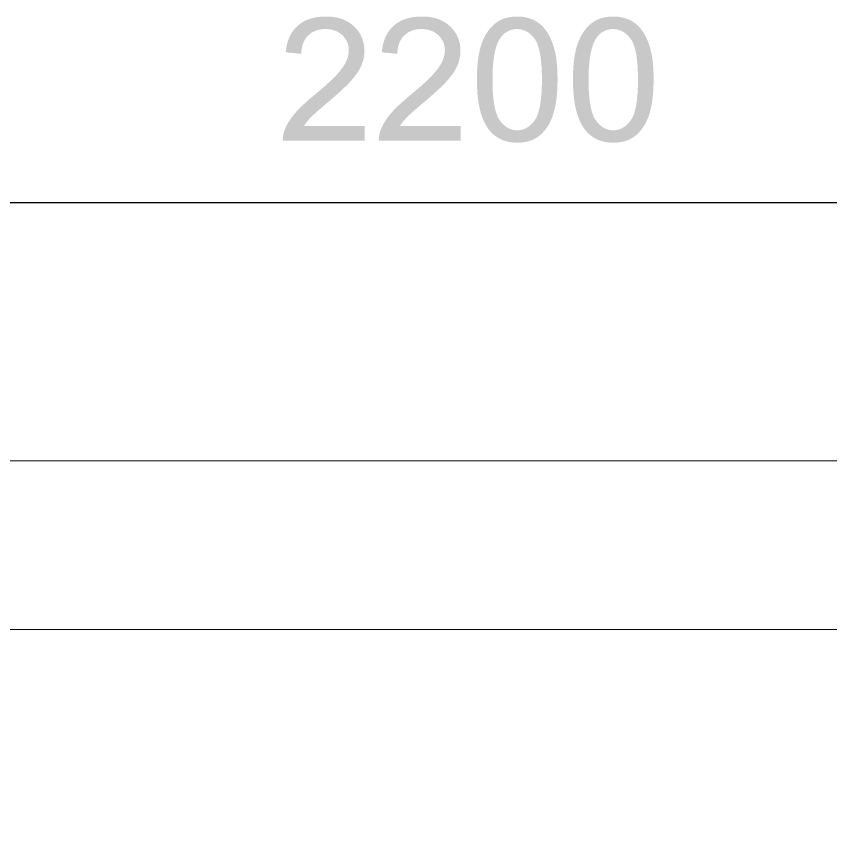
# Model space of a CAD drawing. Header units: millimetres. Extents: x -1336 to 24201, y -1370 to 16142.
# Drawn here: x 6097 to 6821, y 6510 to 7245 of the extents above; entities that cross this region are included whole.
import ezdxf

# ---------------------------------------------------------------- set-up
doc = ezdxf.new("R2010")
doc.units = ezdxf.units.MM
for name, color, linetype, lineweight in [('A-DIMS-MM', 7, 'Continuous', 13), ('A-FLOOR-ZONE', 7, 'Continuous', 13), ('A-FURN-GEN', 7, 'Continuous', 13)]:
    doc.layers.add(name, color=color, linetype=linetype, lineweight=lineweight)

msp = doc.modelspace()

# ---------------------------------------------------------------- hatches: boundary and pattern name
at = {"layer": 'A-DIMS-MM'}
h = msp.add_hatch(color=7, dxfattribs=at)
h.paths.add_polyline_path([(6406.43, 7147.98), (6406.43, 7135), (6333.72, 7135), (6333.72, 7136.21), (6333.77, 7137.42), (6333.88, 7138.61), (6334.04, 7139.78), (6334.27, 7140.95), (6334.55, 7142.1), (6334.9, 7143.25), (6335.3, 7144.38), (6336.05, 7146.23), (6336.9, 7148.08), (6337.85, 7149.92), (6338.91, 7151.75), (6340.07, 7153.58), (6341.34, 7155.4), (6342.72, 7157.21), (6344.19, 7159.01), (6344.98, 7159.92), (6345.81, 7160.85), (6346.68, 7161.79), (6347.59, 7162.75), (6348.54, 7163.73), (6349.54, 7164.73), (6350.58, 7165.74), (6351.67, 7166.78), (6352.79, 7167.83), (6353.96, 7168.89), (6355.17, 7169.98), (6356.42, 7171.08), (6357.72, 7172.2), (6359.06, 7173.34), (6360.44, 7174.5), (6361.86, 7175.67), (6364.06, 7177.48), (6366.16, 7179.25), (6368.18, 7180.97), (6370.1, 7182.64), (6371.93, 7184.26), (6373.68, 7185.84), (6375.33, 7187.37), (6376.89, 7188.85), (6378.36, 7190.28), (6379.74, 7191.66), (6381.02, 7193), (6382.22, 7194.29), (6383.33, 7195.53), (6384.34, 7196.72), (6385.26, 7197.87), (6386.1, 7198.97), (6386.86, 7200.04), (6387.58, 7201.1), (6388.24, 7202.16), (6388.86, 7203.2), (6389.42, 7204.24), (6389.94, 7205.28), (6390.41, 7206.3), (6390.83, 7207.32), (6391.19, 7208.34), (6391.51, 7209.34), (6391.79, 7210.34), (6392.01, 7211.33), (6392.18, 7212.31), (6392.3, 7213.28), (6392.38, 7214.25), (6392.4, 7215.21), (6392.38, 7216.21), (6392.31, 7217.18), (6392.2, 7218.13), (6392.04, 7219.07), (6391.84, 7219.98), (6391.59, 7220.88), (6391.3, 7221.76), (6390.97, 7222.61), (6390.58, 7223.45), (6390.16, 7224.27), (6389.69, 7225.06), (6389.17, 7225.84), (6388.61, 7226.6), (6388.01, 7227.34), (6387.36, 7228.06), (6386.66, 7228.76), (6385.93, 7229.42), (6385.17, 7230.05), (6384.39, 7230.63), (6383.57, 7231.17), (6382.73, 7231.66), (6381.87, 7232.12), (6380.97, 7232.53), (6380.05, 7232.89), (6379.1, 7233.21), (6378.12, 7233.49), (6377.12, 7233.73), (6376.09, 7233.93), (6375.03, 7234.08), (6373.94, 7234.18), (6372.83, 7234.25), (6371.69, 7234.27), (6370.49, 7234.25), (6369.31, 7234.18), (6368.17, 7234.06), (6367.06, 7233.9), (6365.98, 7233.7), (6364.92, 7233.45), (6363.9, 7233.15), (6362.91, 7232.81), (6361.95, 7232.42), (6361.02, 7231.98), (6360.12, 7231.5), (6359.25, 7230.98), (6358.42, 7230.41), (6357.61, 7229.79), (6356.83, 7229.13), (6356.08, 7228.42), (6355.38, 7227.67), (6354.71, 7226.88), (6354.09, 7226.06), (6353.52, 7225.21), (6352.99, 7224.32), (6352.51, 7223.39), (6352.07, 7222.43), (6351.68, 7221.44), (6351.33, 7220.41), (6351.03, 7219.34), (6350.77, 7218.24), (6350.56, 7217.11), (6350.39, 7215.93), (6350.27, 7214.73), (6350.19, 7213.49), (6350.16, 7212.21), (6336.28, 7213.64), (6336.48, 7215.55), (6336.76, 7217.4), (6337.09, 7219.2), (6337.48, 7220.94), (6337.94, 7222.62), (6338.45, 7224.25), (6339.03, 7225.81), (6339.67, 7227.32), (6340.37, 7228.77), (6341.14, 7230.16), (6341.96, 7231.5), (6342.85, 7232.78), (6343.79, 7234), (6344.8, 7235.16), (6345.87, 7236.26), (6347.01, 7237.31), (6348.19, 7238.29), (6349.43, 7239.22), (6350.72, 7240.08), (6352.06, 7240.87), (6353.44, 7241.6), (6354.88, 7242.27), (6356.37, 7242.87), (6357.9, 7243.41), (6359.49, 7243.89), (6361.13, 7244.31), (6362.81, 7244.66), (6364.55, 7244.94), (6366.34, 7245.16), (6368.17, 7245.32), (6370.06, 7245.42), (6371.99, 7245.45), (6373.95, 7245.42), (6375.85, 7245.31), (6377.7, 7245.14), (6379.5, 7244.9), (6381.24, 7244.59), (6382.94, 7244.22), (6384.58, 7243.77), (6386.17, 7243.26), (6387.71, 7242.67), (6389.2, 7242.02), (6390.64, 7241.3), (6392.03, 7240.51), (6393.36, 7239.65), (6394.64, 7238.73), (6395.87, 7237.73), (6397.05, 7236.67), (6398.17, 7235.56), (6399.22, 7234.41), (6400.19, 7233.23), (6401.09, 7232.02), (6401.92, 7230.77), (6402.68, 7229.5), (6403.36, 7228.19), (6403.98, 7226.84), (6404.52, 7225.47), (6404.98, 7224.06), (6405.38, 7222.61), (6405.71, 7221.14), (6405.96, 7219.63), (6406.14, 7218.09), (6406.25, 7216.52), (6406.28, 7214.91), (6406.24, 7213.26), (6406.11, 7211.62), (6405.9, 7209.99), (6405.61, 7208.36), (6405.23, 7206.75), (6404.76, 7205.13), (6404.21, 7203.53), (6403.58, 7201.93), (6402.85, 7200.33), (6402.01, 7198.7), (6401.05, 7197.05), (6399.99, 7195.38), (6398.81, 7193.69), (6397.52, 7191.98), (6396.13, 7190.25), (6394.61, 7188.5), (6393.8, 7187.6), (6392.92, 7186.65), (6391.97, 7185.67), (6390.96, 7184.64), (6389.89, 7183.58), (6388.75, 7182.47), (6387.55, 7181.32), (6386.28, 7180.13), (6384.94, 7178.9), (6383.54, 7177.63), (6382.08, 7176.32), (6380.55, 7174.97), (6378.96, 7173.57), (6377.3, 7172.13), (6375.58, 7170.66), (6373.79, 7169.14), (6372.31, 7167.89), (6370.89, 7166.69), (6369.54, 7165.54), (6368.26, 7164.45), (6367.05, 7163.4), (6365.9, 7162.41), (6364.82, 7161.47), (6363.81, 7160.58), (6362.87, 7159.74), (6362, 7158.95), (6361.19, 7158.21), (6360.46, 7157.53), (6359.79, 7156.89), (6359.18, 7156.31), (6358.65, 7155.78), (6358.19, 7155.3), (6356.53, 7153.47), (6355.03, 7151.65), (6353.68, 7149.82), (6352.48, 7147.98), (6406.43, 7147.98)])
h.paths.add_polyline_path([(6491.9, 7147.98), (6491.9, 7135), (6419.19, 7135), (6419.18, 7136.21), (6419.23, 7137.42), (6419.34, 7138.61), (6419.51, 7139.78), (6419.73, 7140.95), (6420.02, 7142.1), (6420.36, 7143.25), (6420.76, 7144.38), (6421.51, 7146.23), (6422.36, 7148.08), (6423.32, 7149.92), (6424.38, 7151.75), (6425.54, 7153.58), (6426.81, 7155.4), (6428.18, 7157.21), (6429.66, 7159.01), (6430.44, 7159.92), (6431.27, 7160.85), (6432.14, 7161.79), (6433.05, 7162.75), (6434.01, 7163.73), (6435.01, 7164.73), (6436.05, 7165.74), (6437.13, 7166.78), (6438.26, 7167.83), (6439.42, 7168.89), (6440.64, 7169.98), (6441.89, 7171.08), (6443.18, 7172.2), (6444.52, 7173.34), (6445.9, 7174.5), (6447.33, 7175.67), (6449.52, 7177.48), (6451.63, 7179.25), (6453.64, 7180.97), (6455.57, 7182.64), (6457.4, 7184.26), (6459.14, 7185.84), (6460.79, 7187.37), (6462.35, 7188.85), (6463.82, 7190.28), (6465.2, 7191.66), (6466.49, 7193), (6467.68, 7194.29), (6468.79, 7195.53), (6469.8, 7196.72), (6470.73, 7197.87), (6471.56, 7198.97), (6472.33, 7200.04), (6473.04, 7201.1), (6473.7, 7202.16), (6474.32, 7203.2), (6474.89, 7204.24), (6475.4, 7205.28), (6475.87, 7206.3), (6476.29, 7207.32), (6476.66, 7208.34), (6476.98, 7209.34), (6477.25, 7210.34), (6477.47, 7211.33), (6477.64, 7212.31), (6477.77, 7213.28), (6477.84, 7214.25), (6477.86, 7215.21), (6477.84, 7216.21), (6477.78, 7217.18), (6477.66, 7218.13), (6477.51, 7219.07), (6477.3, 7219.98), (6477.06, 7220.88), (6476.77, 7221.76), (6476.43, 7222.61), (6476.05, 7223.45), (6475.62, 7224.27), (6475.15, 7225.06), (6474.64, 7225.84), (6474.08, 7226.6), (6473.47, 7227.34), (6472.82, 7228.06), (6472.12, 7228.76), (6471.39, 7229.42), (6470.64, 7230.05), (6469.85, 7230.63), (6469.04, 7231.17), (6468.2, 7231.66), (6467.33, 7232.12), (6466.43, 7232.53), (6465.51, 7232.89), (6464.56, 7233.21), (6463.59, 7233.49), (6462.58, 7233.73), (6461.55, 7233.93), (6460.49, 7234.08), (6459.41, 7234.18), (6458.3, 7234.25), (6457.16, 7234.27), (6455.95, 7234.25), (6454.78, 7234.18), (6453.63, 7234.06), (6452.52, 7233.9), (6451.44, 7233.7), (6450.39, 7233.45), (6449.37, 7233.15), (6448.38, 7232.81), (6447.42, 7232.42), (6446.49, 7231.98), (6445.59, 7231.5), (6444.72, 7230.98), (6443.88, 7230.41), (6443.07, 7229.79), (6442.3, 7229.13), (6441.55, 7228.42), (6440.84, 7227.67), (6440.18, 7226.88), (6439.56, 7226.06), (6438.98, 7225.21), (6438.45, 7224.32), (6437.97, 7223.39), (6437.53, 7222.43), (6437.14, 7221.44), (6436.79, 7220.41), (6436.49, 7219.34), (6436.23, 7218.24), (6436.02, 7217.11), (6435.85, 7215.93), (6435.73, 7214.73), (6435.65, 7213.49), (6435.62, 7212.21), (6421.74, 7213.64), (6421.95, 7215.55), (6422.22, 7217.4), (6422.55, 7219.2), (6422.94, 7220.94), (6423.4, 7222.62), (6423.92, 7224.25), (6424.49, 7225.81), (6425.13, 7227.32), (6425.84, 7228.77), (6426.6, 7230.16), (6427.42, 7231.5), (6428.31, 7232.78), (6429.26, 7234), (6430.27, 7235.16), (6431.34, 7236.26), (6432.47, 7237.31), (6433.66, 7238.29), (6434.9, 7239.22), (6436.18, 7240.08), (6437.52, 7240.87), (6438.91, 7241.6), (6440.34, 7242.27), (6441.83, 7242.87), (6443.37, 7243.41), (6444.95, 7243.89), (6446.59, 7244.31), (6448.28, 7244.66), (6450.01, 7244.94), (6451.8, 7245.16), (6453.63, 7245.32), (6455.52, 7245.42), (6457.46, 7245.45), (6459.41, 7245.42), (6461.31, 7245.31), (6463.16, 7245.14), (6464.96, 7244.9), (6466.71, 7244.59), (6468.4, 7244.22), (6470.04, 7243.77), (6471.64, 7243.26), (6473.18, 7242.67), (6474.67, 7242.02), (6476.1, 7241.3), (6477.49, 7240.51), (6478.82, 7239.65), (6480.11, 7238.73), (6481.34, 7237.73), (6482.52, 7236.67), (6483.63, 7235.56), (6484.68, 7234.41), (6485.65, 7233.23), (6486.55, 7232.02), (6487.38, 7230.77), (6488.14, 7229.5), (6488.83, 7228.19), (6489.44, 7226.84), (6489.98, 7225.47), (6490.45, 7224.06), (6490.84, 7222.61), (6491.17, 7221.14), (6491.42, 7219.63), (6491.6, 7218.09), (6491.71, 7216.52), (6491.75, 7214.91), (6491.7, 7213.26), (6491.58, 7211.62), (6491.37, 7209.99), (6491.07, 7208.36), (6490.69, 7206.75), (6490.23, 7205.13), (6489.68, 7203.53), (6489.05, 7201.93), (6488.31, 7200.33), (6487.47, 7198.7), (6486.52, 7197.05), (6485.45, 7195.38), (6484.28, 7193.69), (6482.99, 7191.98), (6481.59, 7190.25), (6480.08, 7188.5), (6479.26, 7187.6), (6478.38, 7186.65), (6477.44, 7185.67), (6476.43, 7184.64), (6475.35, 7183.58), (6474.21, 7182.47), (6473.01, 7181.32), (6471.74, 7180.13), (6470.41, 7178.9), (6469.01, 7177.63), (6467.54, 7176.32), (6466.02, 7174.97), (6464.42, 7173.57), (6462.77, 7172.13), (6461.04, 7170.66), (6459.26, 7169.14), (6457.77, 7167.89), (6456.35, 7166.69), (6455, 7165.54), (6453.72, 7164.45), (6452.51, 7163.4), (6451.36, 7162.41), (6450.29, 7161.47), (6449.28, 7160.58), (6448.34, 7159.74), (6447.46, 7158.95), (6446.66, 7158.21), (6445.92, 7157.53), (6445.25, 7156.89), (6444.65, 7156.31), (6444.11, 7155.78), (6443.65, 7155.3), (6442, 7153.47), (6440.5, 7151.65), (6439.15, 7149.82), (6437.95, 7147.98), (6491.9, 7147.98)])
h.paths.add_polyline_path([(6506.38, 7189.25), (6506.39, 7191.66), (6506.44, 7194.01), (6506.52, 7196.3), (6506.63, 7198.53), (6506.77, 7200.7), (6506.94, 7202.81), (6507.15, 7204.86), (6507.38, 7206.85), (6507.65, 7208.79), (6507.95, 7210.66), (6508.28, 7212.47), (6508.64, 7214.23), (6509.03, 7215.92), (6509.45, 7217.56), (6509.91, 7219.14), (6510.39, 7220.65), (6510.91, 7222.12), (6511.46, 7223.54), (6512.03, 7224.92), (6512.64, 7226.26), (6513.28, 7227.55), (6513.95, 7228.81), (6514.65, 7230.02), (6515.38, 7231.18), (6516.14, 7232.31), (6516.93, 7233.39), (6517.76, 7234.43), (6518.61, 7235.43), (6519.49, 7236.39), (6520.4, 7237.3), (6521.35, 7238.17), (6522.32, 7239), (6523.33, 7239.78), (6524.37, 7240.51), (6525.43, 7241.19), (6526.54, 7241.82), (6527.67, 7242.4), (6528.83, 7242.93), (6530.03, 7243.41), (6531.26, 7243.84), (6532.52, 7244.22), (6533.82, 7244.54), (6535.14, 7244.82), (6536.5, 7245.05), (6537.89, 7245.22), (6539.31, 7245.35), (6540.76, 7245.42), (6542.24, 7245.45), (6544.42, 7245.39), (6546.54, 7245.23), (6548.58, 7244.95), (6550.55, 7244.56), (6552.46, 7244.06), (6554.3, 7243.45), (6556.07, 7242.72), (6557.78, 7241.89), (6559.41, 7240.95), (6560.97, 7239.91), (6562.46, 7238.77), (6563.87, 7237.53), (6565.22, 7236.2), (6566.48, 7234.77), (6567.68, 7233.24), (6568.81, 7231.61), (6569.86, 7229.88), (6570.87, 7228.07), (6571.81, 7226.16), (6572.69, 7224.16), (6573.51, 7222.07), (6574.28, 7219.89), (6574.99, 7217.61), (6575.63, 7215.25), (6575.93, 7214.02), (6576.21, 7212.73), (6576.48, 7211.4), (6576.72, 7210.01), (6576.94, 7208.57), (6577.14, 7207.07), (6577.33, 7205.53), (6577.49, 7203.93), (6577.64, 7202.28), (6577.76, 7200.57), (6577.87, 7198.82), (6577.96, 7197.01), (6578.02, 7195.15), (6578.07, 7193.23), (6578.1, 7191.27), (6578.11, 7189.25), (6578.09, 7186.86), (6578.05, 7184.53), (6577.97, 7182.25), (6577.86, 7180.04), (6577.72, 7177.88), (6577.55, 7175.78), (6577.35, 7173.74), (6577.12, 7171.76), (6576.85, 7169.83), (6576.56, 7167.97), (6576.23, 7166.16), (6575.87, 7164.41), (6575.49, 7162.72), (6575.07, 7161.09), (6574.62, 7159.51), (6574.13, 7158), (6573.62, 7156.53), (6573.08, 7155.11), (6572.5, 7153.73), (6571.9, 7152.39), (6571.26, 7151.09), (6570.6, 7149.84), (6569.9, 7148.63), (6569.17, 7147.46), (6568.41, 7146.33), (6567.62, 7145.24), (6566.8, 7144.2), (6565.95, 7143.2), (6565.07, 7142.24), (6564.16, 7141.32), (6563.21, 7140.45), (6562.24, 7139.61), (6561.24, 7138.83), (6560.2, 7138.09), (6559.13, 7137.41), (6558.02, 7136.78), (6556.89, 7136.19), (6555.72, 7135.66), (6554.52, 7135.18), (6553.28, 7134.75), (6552.02, 7134.37), (6550.72, 7134.04), (6549.39, 7133.76), (6548.02, 7133.53), (6546.63, 7133.35), (6545.2, 7133.23), (6543.74, 7133.15), (6542.24, 7133.12), (6540.28, 7133.17), (6538.37, 7133.3), (6536.52, 7133.53), (6534.72, 7133.84), (6532.97, 7134.24), (6531.27, 7134.73), (6529.63, 7135.31), (6528.04, 7135.98), (6526.51, 7136.73), (6525.03, 7137.58), (6523.6, 7138.51), (6522.22, 7139.54), (6520.9, 7140.65), (6519.63, 7141.86), (6518.42, 7143.15), (6517.26, 7144.53), (6515.94, 7146.31), (6514.71, 7148.23), (6513.56, 7150.29), (6512.5, 7152.47), (6511.52, 7154.8), (6510.63, 7157.25), (6509.82, 7159.85), (6509.1, 7162.58), (6508.46, 7165.44), (6507.91, 7168.43), (6507.44, 7171.57), (6507.06, 7174.83), (6506.76, 7178.24), (6506.55, 7181.77), (6506.42, 7185.44), (6506.38, 7189.25)])
h.paths.add_polyline_path([(6520.26, 7189.25), (6520.28, 7185.93), (6520.36, 7182.76), (6520.48, 7179.73), (6520.66, 7176.84), (6520.88, 7174.09), (6521.15, 7171.48), (6521.47, 7169.02), (6521.84, 7166.69), (6522.27, 7164.51), (6522.74, 7162.47), (6523.26, 7160.57), (6523.83, 7158.81), (6524.44, 7157.2), (6525.11, 7155.72), (6525.83, 7154.39), (6526.6, 7153.2), (6527.4, 7152.11), (6528.23, 7151.09), (6529.08, 7150.15), (6529.96, 7149.27), (6530.85, 7148.47), (6531.77, 7147.73), (6532.71, 7147.07), (6533.68, 7146.47), (6534.67, 7145.95), (6535.68, 7145.49), (6536.72, 7145.1), (6537.78, 7144.79), (6538.86, 7144.54), (6539.96, 7144.37), (6541.09, 7144.26), (6542.24, 7144.23), (6543.4, 7144.26), (6544.52, 7144.37), (6545.63, 7144.55), (6546.71, 7144.79), (6547.77, 7145.11), (6548.81, 7145.5), (6549.82, 7145.95), (6550.81, 7146.48), (6551.77, 7147.08), (6552.72, 7147.75), (6553.64, 7148.49), (6554.53, 7149.29), (6555.41, 7150.17), (6556.26, 7151.12), (6557.08, 7152.14), (6557.89, 7153.23), (6558.66, 7154.43), (6559.37, 7155.77), (6560.04, 7157.24), (6560.66, 7158.86), (6561.23, 7160.62), (6561.75, 7162.52), (6562.22, 7164.56), (6562.64, 7166.74), (6563.02, 7169.06), (6563.34, 7171.52), (6563.61, 7174.13), (6563.83, 7176.87), (6564.01, 7179.75), (6564.13, 7182.78), (6564.2, 7185.94), (6564.23, 7189.25), (6564.2, 7192.57), (6564.13, 7195.76), (6564.01, 7198.79), (6563.83, 7201.69), (6563.61, 7204.45), (6563.34, 7207.06), (6563.02, 7209.53), (6562.64, 7211.85), (6562.22, 7214.04), (6561.75, 7216.08), (6561.23, 7217.98), (6560.66, 7219.74), (6560.04, 7221.35), (6559.37, 7222.82), (6558.66, 7224.15), (6557.89, 7225.34), (6557.08, 7226.42), (6556.26, 7227.43), (6555.4, 7228.38), (6554.52, 7229.25), (6553.62, 7230.05), (6552.7, 7230.78), (6551.74, 7231.44), (6550.77, 7232.04), (6549.77, 7232.56), (6548.75, 7233.01), (6547.7, 7233.4), (6546.63, 7233.71), (6545.53, 7233.96), (6544.41, 7234.13), (6543.26, 7234.24), (6542.09, 7234.27), (6540.95, 7234.24), (6539.83, 7234.15), (6538.74, 7233.99), (6537.68, 7233.78), (6536.65, 7233.5), (6535.64, 7233.16), (6534.67, 7232.76), (6533.73, 7232.3), (6532.81, 7231.78), (6531.93, 7231.19), (6531.07, 7230.55), (6530.25, 7229.84), (6529.45, 7229.07), (6528.68, 7228.24), (6527.95, 7227.35), (6527.24, 7226.39), (6526.39, 7225.07), (6525.6, 7223.61), (6524.87, 7222.02), (6524.18, 7220.3), (6523.56, 7218.44), (6522.99, 7216.46), (6522.47, 7214.33), (6522, 7212.08), (6521.59, 7209.69), (6521.24, 7207.17), (6520.94, 7204.52), (6520.7, 7201.73), (6520.5, 7198.81), (6520.37, 7195.76), (6520.29, 7192.57), (6520.26, 7189.25)])
h.paths.add_polyline_path([(6591.84, 7189.25), (6591.86, 7191.66), (6591.9, 7194.01), (6591.98, 7196.3), (6592.09, 7198.53), (6592.23, 7200.7), (6592.41, 7202.81), (6592.61, 7204.86), (6592.85, 7206.85), (6593.11, 7208.79), (6593.41, 7210.66), (6593.74, 7212.47), (6594.1, 7214.23), (6594.49, 7215.92), (6594.92, 7217.56), (6595.37, 7219.14), (6595.86, 7220.65), (6596.37, 7222.12), (6596.92, 7223.54), (6597.5, 7224.92), (6598.11, 7226.26), (6598.75, 7227.55), (6599.42, 7228.81), (6600.12, 7230.02), (6600.85, 7231.18), (6601.61, 7232.31), (6602.4, 7233.39), (6603.22, 7234.43), (6604.07, 7235.43), (6604.96, 7236.39), (6605.87, 7237.3), (6606.81, 7238.17), (6607.79, 7239), (6608.79, 7239.78), (6609.83, 7240.51), (6610.9, 7241.19), (6612, 7241.82), (6613.13, 7242.4), (6614.3, 7242.93), (6615.5, 7243.41), (6616.72, 7243.84), (6617.99, 7244.22), (6619.28, 7244.54), (6620.6, 7244.82), (6621.96, 7245.05), (6623.35, 7245.22), (6624.77, 7245.35), (6626.22, 7245.42), (6627.71, 7245.45), (6629.89, 7245.39), (6632, 7245.23), (6634.04, 7244.95), (6636.02, 7244.56), (6637.93, 7244.06), (6639.77, 7243.45), (6641.54, 7242.72), (6643.24, 7241.89), (6644.87, 7240.95), (6646.43, 7239.91), (6647.92, 7238.77), (6649.34, 7237.53), (6650.68, 7236.2), (6651.95, 7234.77), (6653.15, 7233.24), (6654.27, 7231.61), (6655.33, 7229.88), (6656.33, 7228.07), (6657.27, 7226.16), (6658.15, 7224.16), (6658.98, 7222.07), (6659.74, 7219.89), (6660.45, 7217.61), (6661.1, 7215.25), (6661.4, 7214.02), (6661.68, 7212.73), (6661.94, 7211.4), (6662.18, 7210.01), (6662.4, 7208.57), (6662.61, 7207.07), (6662.79, 7205.53), (6662.96, 7203.93), (6663.1, 7202.28), (6663.23, 7200.57), (6663.33, 7198.82), (6663.42, 7197.01), (6663.49, 7195.15), (6663.54, 7193.23), (6663.56, 7191.27), (6663.57, 7189.25), (6663.56, 7186.86), (6663.51, 7184.53), (6663.43, 7182.25), (6663.33, 7180.04), (6663.19, 7177.88), (6663.02, 7175.78), (6662.81, 7173.74), (6662.58, 7171.76), (6662.32, 7169.83), (6662.02, 7167.97), (6661.69, 7166.16), (6661.34, 7164.41), (6660.95, 7162.72), (6660.53, 7161.09), (6660.08, 7159.51), (6659.6, 7158), (6659.09, 7156.53), (6658.54, 7155.11), (6657.97, 7153.73), (6657.36, 7152.39), (6656.73, 7151.09), (6656.06, 7149.84), (6655.36, 7148.63), (6654.64, 7147.46), (6653.88, 7146.33), (6653.09, 7145.24), (6652.27, 7144.2), (6651.42, 7143.2), (6650.53, 7142.24), (6649.62, 7141.32), (6648.68, 7140.45), (6647.7, 7139.61), (6646.7, 7138.83), (6645.66, 7138.09), (6644.59, 7137.41), (6643.49, 7136.78), (6642.35, 7136.19), (6641.18, 7135.66), (6639.98, 7135.18), (6638.75, 7134.75), (6637.48, 7134.37), (6636.18, 7134.04), (6634.85, 7133.76), (6633.49, 7133.53), (6632.09, 7133.35), (6630.66, 7133.23), (6629.2, 7133.15), (6627.71, 7133.12), (6625.75, 7133.17), (6623.84, 7133.3), (6621.98, 7133.53), (6620.18, 7133.84), (6618.43, 7134.24), (6616.74, 7134.73), (6615.1, 7135.31), (6613.51, 7135.98), (6611.97, 7136.73), (6610.49, 7137.58), (6609.06, 7138.51), (6607.69, 7139.54), (6606.37, 7140.65), (6605.1, 7141.86), (6603.88, 7143.15), (6602.72, 7144.53), (6601.4, 7146.31), (6600.17, 7148.23), (6599.02, 7150.29), (6597.96, 7152.47), (6596.98, 7154.8), (6596.09, 7157.25), (6595.28, 7159.85), (6594.56, 7162.58), (6593.92, 7165.44), (6593.37, 7168.43), (6592.9, 7171.57), (6592.52, 7174.83), (6592.22, 7178.24), (6592.01, 7181.77), (6591.88, 7185.44), (6591.84, 7189.25)])
h.paths.add_polyline_path([(6605.72, 7189.25), (6605.75, 7185.93), (6605.82, 7182.76), (6605.95, 7179.73), (6606.12, 7176.84), (6606.34, 7174.09), (6606.61, 7171.48), (6606.94, 7169.02), (6607.31, 7166.69), (6607.73, 7164.51), (6608.2, 7162.47), (6608.72, 7160.57), (6609.29, 7158.81), (6609.91, 7157.2), (6610.58, 7155.72), (6611.3, 7154.39), (6612.06, 7153.2), (6612.87, 7152.11), (6613.69, 7151.09), (6614.55, 7150.15), (6615.42, 7149.27), (6616.32, 7148.47), (6617.24, 7147.73), (6618.18, 7147.07), (6619.14, 7146.47), (6620.13, 7145.95), (6621.15, 7145.49), (6622.18, 7145.1), (6623.24, 7144.79), (6624.32, 7144.54), (6625.43, 7144.37), (6626.56, 7144.26), (6627.71, 7144.23), (6628.86, 7144.26), (6629.99, 7144.37), (6631.09, 7144.55), (6632.17, 7144.79), (6633.23, 7145.11), (6634.27, 7145.5), (6635.28, 7145.95), (6636.27, 7146.48), (6637.24, 7147.08), (6638.18, 7147.75), (6639.1, 7148.49), (6640, 7149.29), (6640.87, 7150.17), (6641.72, 7151.12), (6642.55, 7152.14), (6643.35, 7153.23), (6644.12, 7154.43), (6644.84, 7155.77), (6645.51, 7157.24), (6646.13, 7158.86), (6646.7, 7160.62), (6647.22, 7162.52), (6647.69, 7164.56), (6648.11, 7166.74), (6648.48, 7169.06), (6648.8, 7171.52), (6649.07, 7174.13), (6649.3, 7176.87), (6649.47, 7179.75), (6649.59, 7182.78), (6649.67, 7185.94), (6649.69, 7189.25), (6649.67, 7192.57), (6649.59, 7195.76), (6649.47, 7198.79), (6649.3, 7201.69), (6649.07, 7204.45), (6648.8, 7207.06), (6648.48, 7209.53), (6648.11, 7211.85), (6647.69, 7214.04), (6647.22, 7216.08), (6646.7, 7217.98), (6646.13, 7219.74), (6645.51, 7221.35), (6644.84, 7222.82), (6644.12, 7224.15), (6643.35, 7225.34), (6642.55, 7226.42), (6641.72, 7227.43), (6640.87, 7228.38), (6639.99, 7229.25), (6639.09, 7230.05), (6638.16, 7230.78), (6637.21, 7231.44), (6636.23, 7232.04), (6635.23, 7232.56), (6634.21, 7233.01), (6633.16, 7233.4), (6632.09, 7233.71), (6630.99, 7233.96), (6629.87, 7234.13), (6628.73, 7234.24), (6627.56, 7234.27), (6626.41, 7234.24), (6625.29, 7234.15), (6624.2, 7233.99), (6623.14, 7233.78), (6622.11, 7233.5), (6621.11, 7233.16), (6620.13, 7232.76), (6619.19, 7232.3), (6618.28, 7231.78), (6617.39, 7231.19), (6616.54, 7230.55), (6615.71, 7229.84), (6614.92, 7229.07), (6614.15, 7228.24), (6613.41, 7227.35), (6612.7, 7226.39), (6611.86, 7225.07), (6611.07, 7223.61), (6610.33, 7222.02), (6609.65, 7220.3), (6609.02, 7218.44), (6608.45, 7216.46), (6607.93, 7214.33), (6607.47, 7212.08), (6607.06, 7209.69), (6606.7, 7207.17), (6606.4, 7204.52), (6606.16, 7201.73), (6605.97, 7198.81), (6605.83, 7195.76), (6605.75, 7192.57), (6605.72, 7189.25)])

# ---------------------------------------------------------------- linework, layer by layer
at = {"color": 7}
msp.add_line((5460, 7080), (7540, 7080), dxfattribs=at)
at = {"layer": 'A-FLOOR-ZONE'}
msp.add_line((2150, 6700), (8250, 6700), dxfattribs=at)
at = {"layer": 'A-FURN-GEN'}
msp.add_lwpolyline([(5400, 6100), (7600, 6100), (7600, 6850), (5400, 6850)], close=True, dxfattribs=at)

doc.saveas('drawing.dxf')
